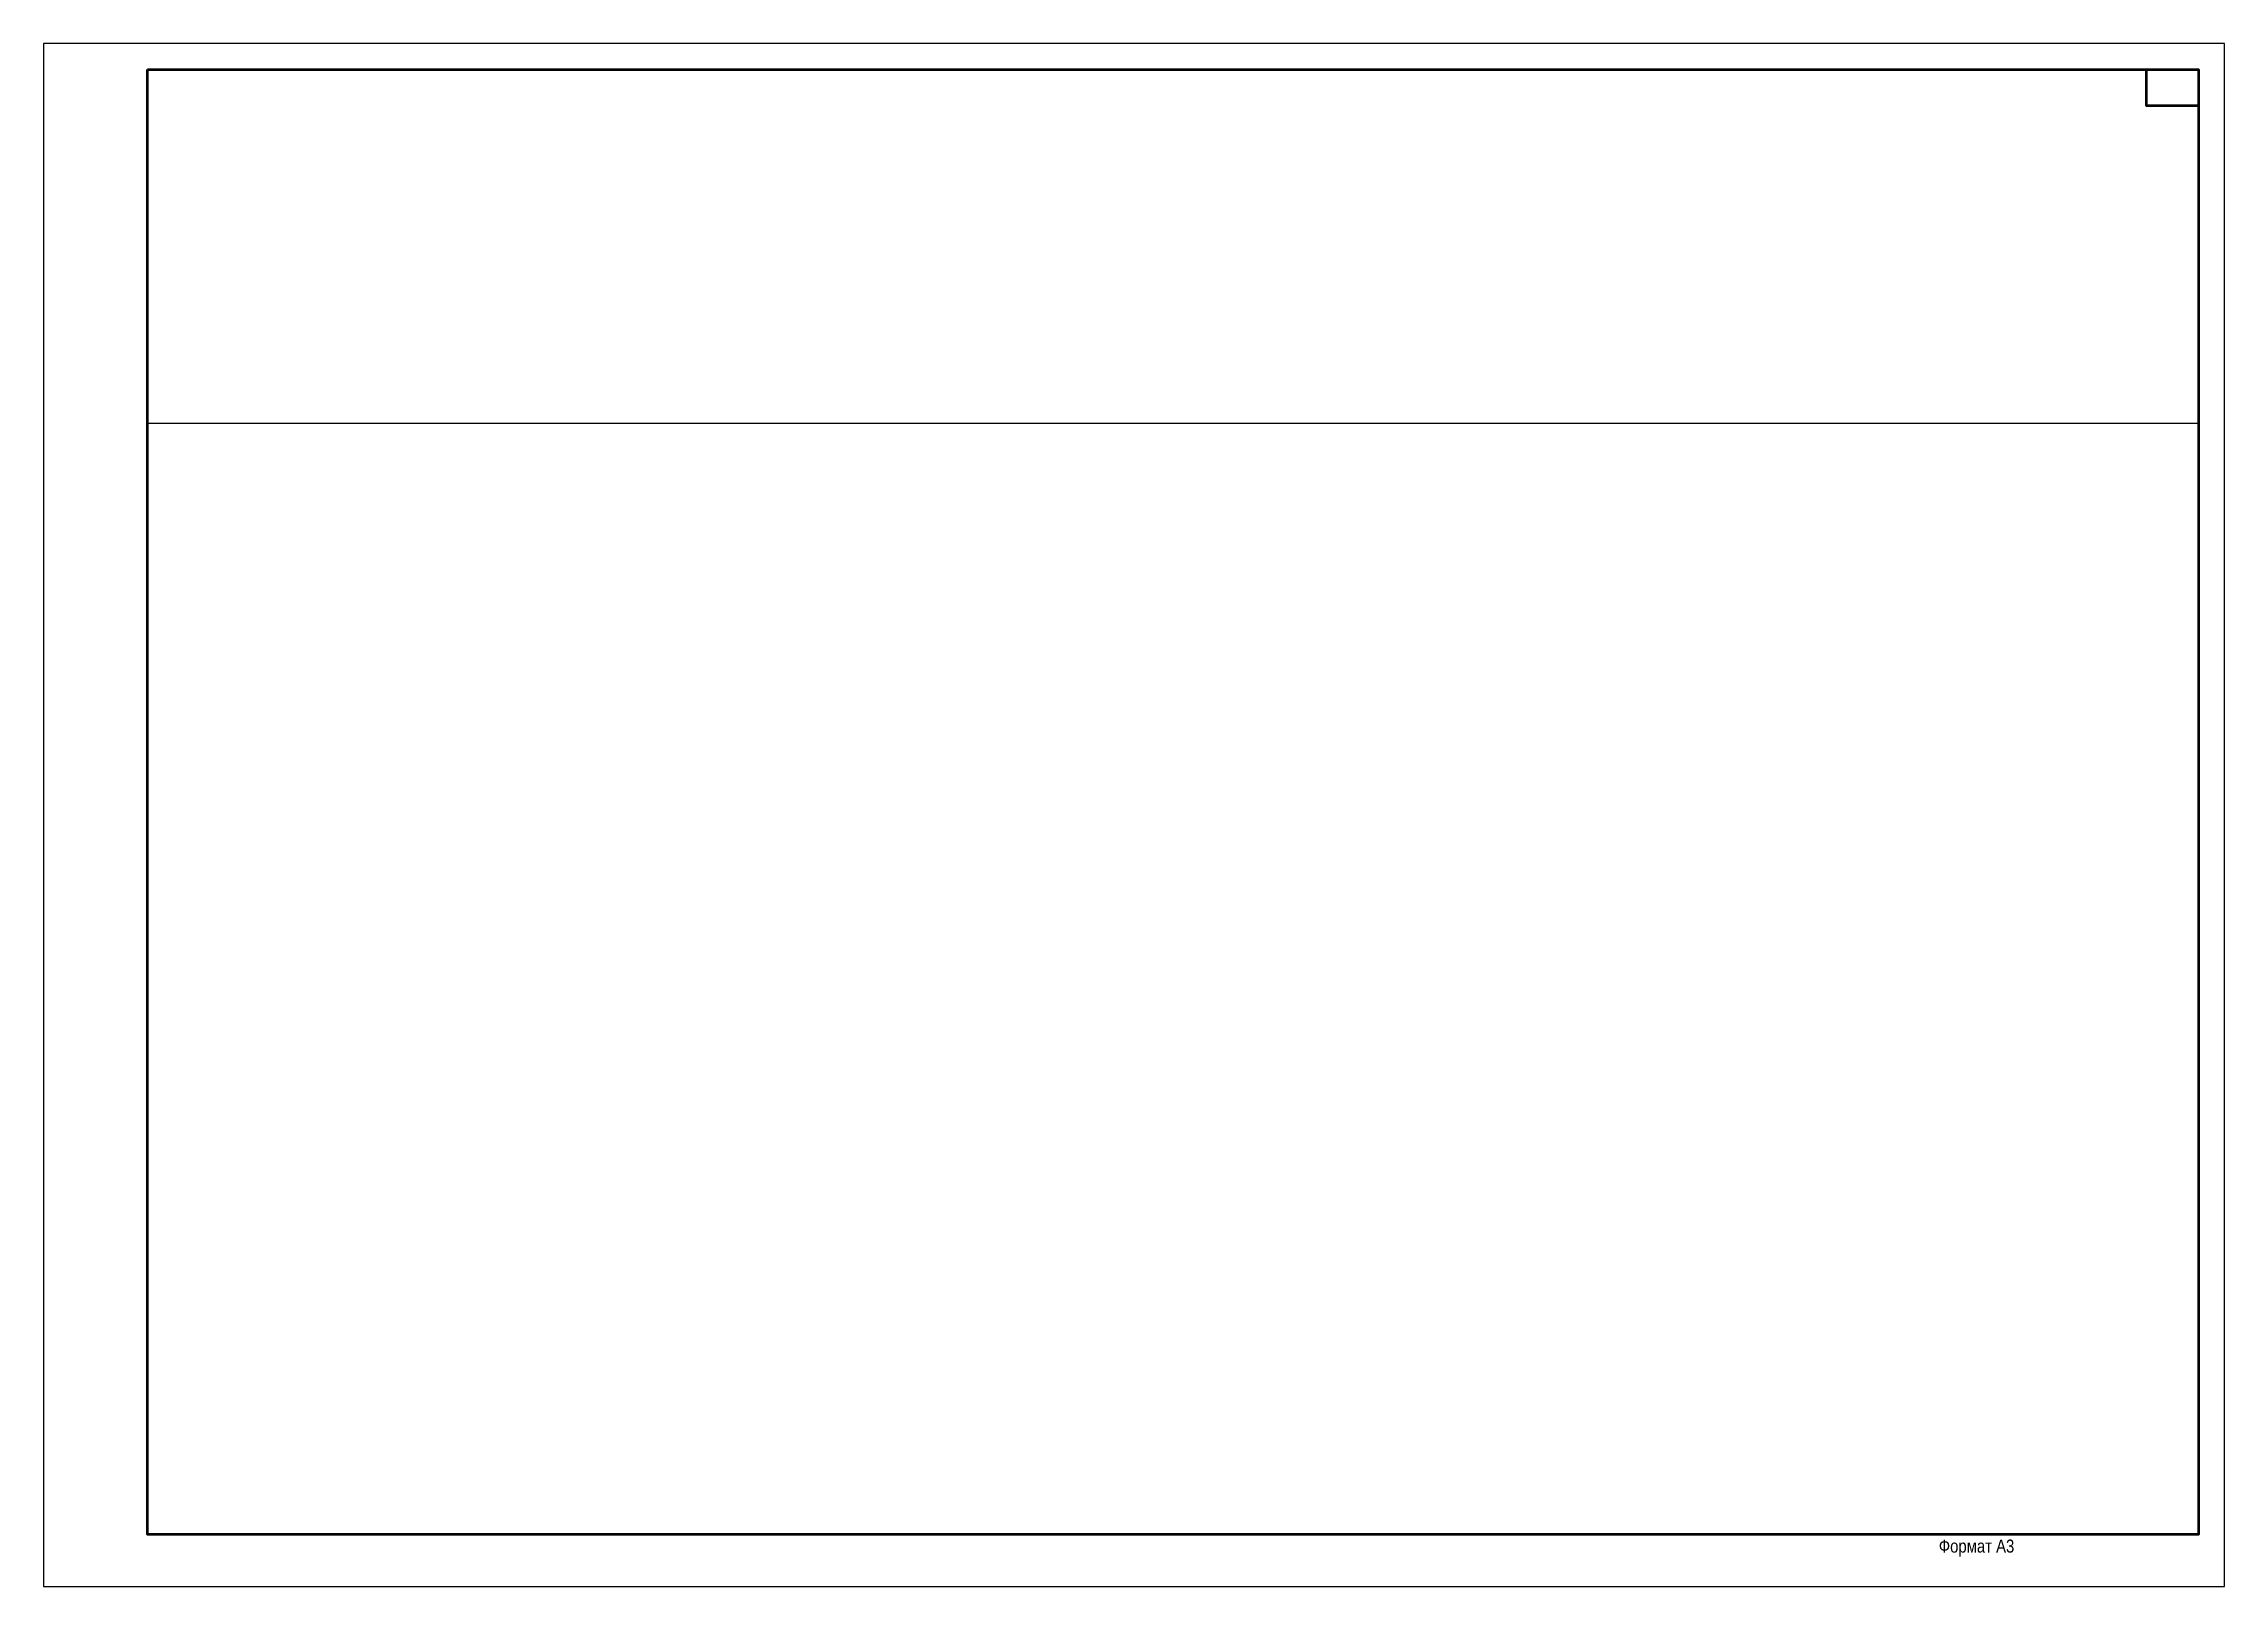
# Paper-space layout '03(1)' of a CAD drawing. Header units: millimetres. Extents: x -1 to 419, y -1 to 296.
# The model-space entities are those that its viewports show. They can reach past a viewport. Long polylines and large blocks are cut down to what shows.
import ezdxf
from ezdxf.enums import TextEntityAlignment as Align

# ---------------------------------------------------------------- set-up
doc = ezdxf.new("R2010")
doc.units = ezdxf.units.MM
doc.layers.add('Чертеж_оформление', color=7, linetype='Continuous')
doc.styles.add('2.5_Gost_RD', font='ARIALN.TTF', dxfattribs={"height": 2.5})
doc.styles.add('3.5_Gost_RD', font='ARIALN.TTF', dxfattribs={"height": 3.5})

# ---------------------------------------------------------------- blocks, each defined once
blk = doc.blocks.new('*U66')
at = {"layer": 'Чертеж_оформление'}
blk.add_lwpolyline([(0, 0), (420, 0), (420, 297), (0, 297)], close=True, dxfattribs=at)
at = {"layer": 'Чертеж_оформление', "lineweight": 50}
for points in [[(20, 292), (415, 292), (415, 10), (20, 10)], [(405, 292), (415, 292), (415, 285), (405, 285)]]:
    blk.add_lwpolyline(points, close=True, dxfattribs=at)
at = {"layer": 'Чертеж_оформление', "style": '3.5_Gost_RD', "flags": 8}
blk.add_attdef('Стр.', text='', height=3.5, dxfattribs=at).set_placement((410, 289), align=Align.MIDDLE_CENTER)
at = {"layer": 'Чертеж_оформление', "style": '2.5_Gost_RD', "flags": 8}
blk.add_attdef('ФОРМАТ', text='', height=2.5, dxfattribs=at).set_placement((365, 9), align=Align.TOP_LEFT)

msp = doc.modelspace()

# ---------------------------------------------------------------- linework, layer by layer
at = {"color": 3, "ltscale": 100}
msp.add_lwpolyline([(561, 386), (1173, 386), (1173, -391), (561, -391)], close=True, dxfattribs=at)

psp = doc.layouts.new('03(1)')

# ---------------------------------------------------------------- block references
at = {"ltscale": 100}
ref = psp.add_blockref('*U66', (-0.79, -0.79), dxfattribs=at)
ref.add_attrib('ФОРМАТ', 'Формат А3', dxfattribs={"layer": 'Чертеж_оформление', "height": 2.5, "style": '2.5_Gost_RD', "flags": 8}).set_placement((364.21, 8.21), align=Align.TOP_LEFT)

# ---------------------------------------------------------------- viewports
at = {"layer": 'Defpoints', "view_target_point": (-1531.53, 1671.56)}
psp.add_viewport(center=(216.71, 150.21), size=(395, 282), view_center_point=(2335.42, -2135.41), view_height=282, dxfattribs=at)

doc.saveas('drawing.dxf')
